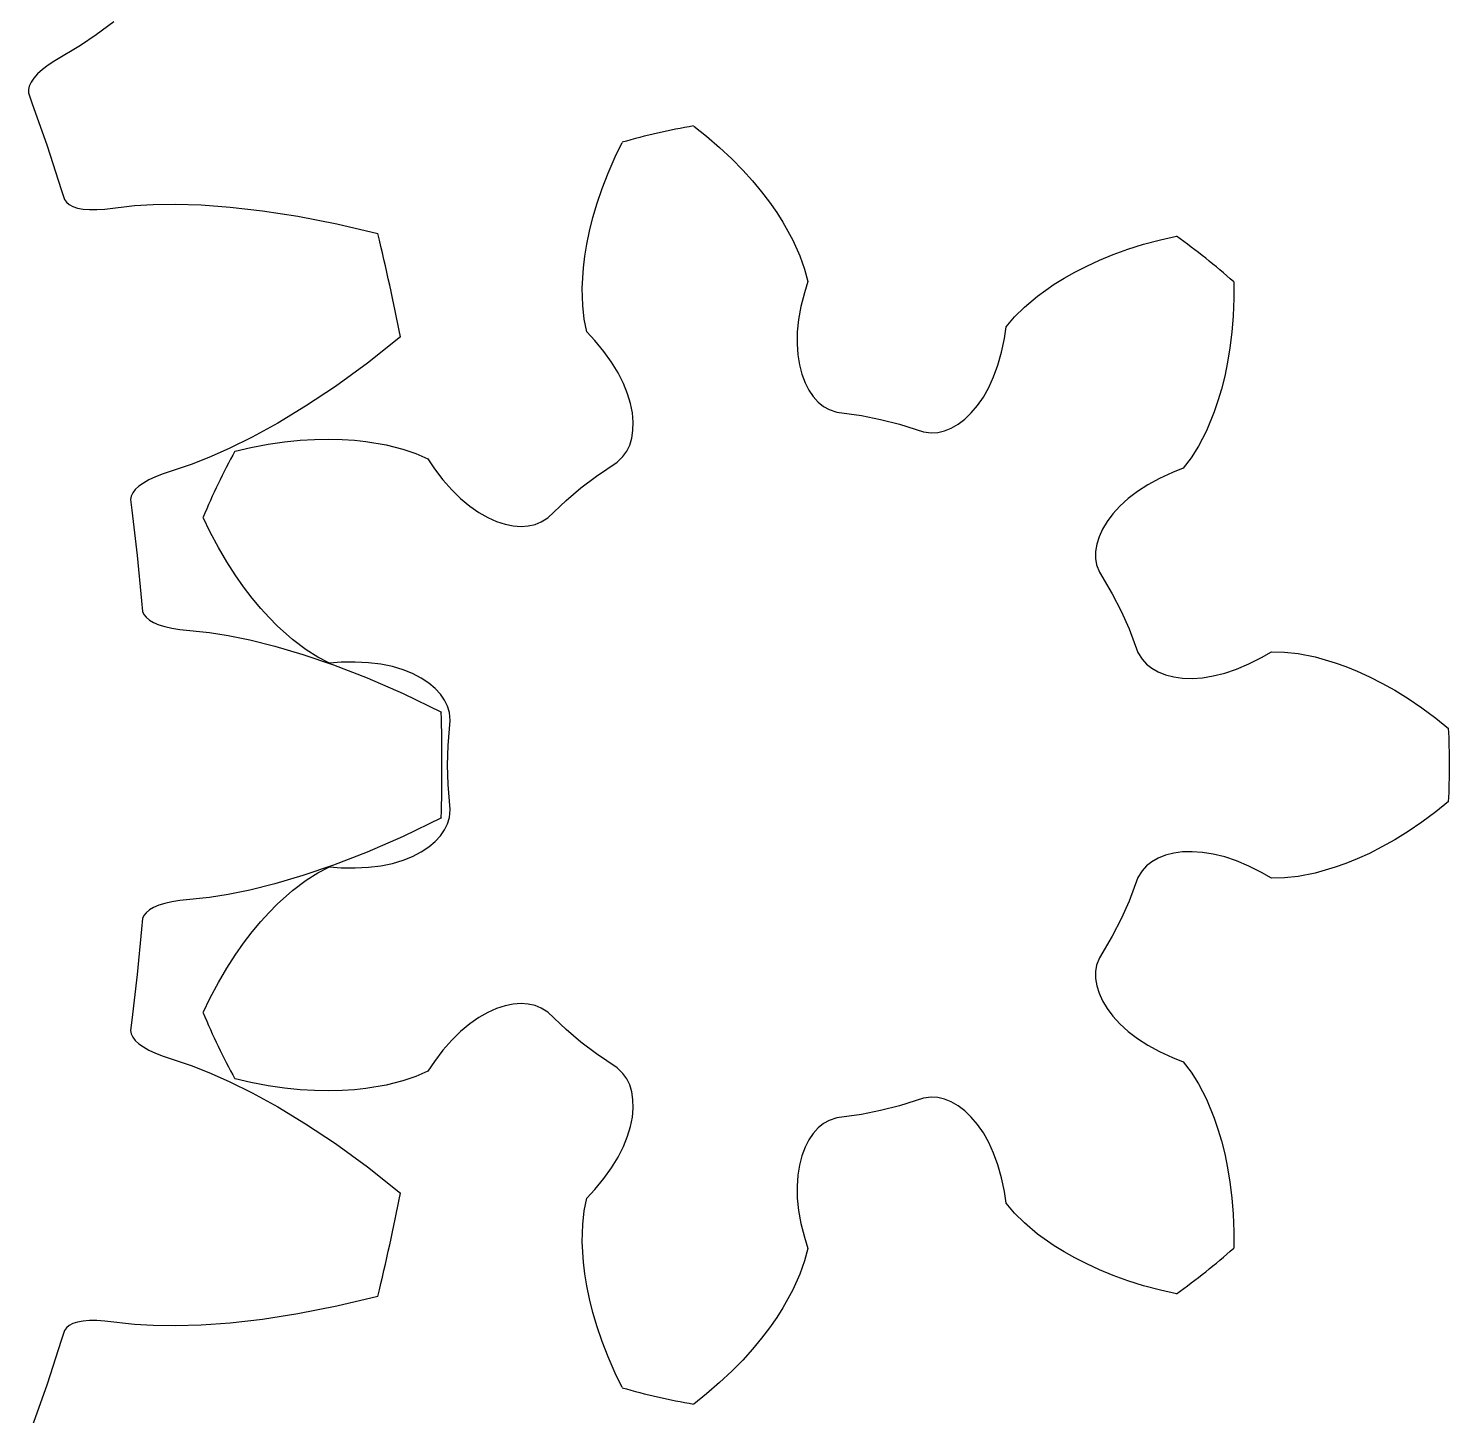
# Model space of a CAD drawing. Extents: x -20 to 29.1, y -20 to 20.
# Drawn here: x 16.32 to 29.09, y -5.84 to 6.61 of the extents above; entities that cross this region are included whole.
import ezdxf

# ---------------------------------------------------------------- set-up
doc = ezdxf.new("R2010")
doc.units = 0

msp = doc.modelspace()

# ---------------------------------------------------------------- linework, layer by layer
at = {"layer": 'layer0'}
for p, q in [((22.299, 5.736), (22.414, 5.645)), ((22.414, 5.645), (22.532, 5.543)), ((21.593, 5.458), (21.657, 5.589)), ((22.532, 5.543), (22.641, 5.441)), ((21.53, 5.314), (21.593, 5.458)), ((22.641, 5.441), (22.74, 5.341)), ((21.477, 5.176), (21.53, 5.314)), ((22.74, 5.341), (22.828, 5.243)), ((22.828, 5.243), (22.909, 5.146)), ((21.431, 5.042), (21.477, 5.176)), ((22.909, 5.146), (22.981, 5.051)), ((21.394, 4.916), (21.431, 5.042)), ((22.981, 5.051), (23.045, 4.96)), ((21.363, 4.793), (21.394, 4.916)), ((23.045, 4.96), (23.1, 4.873)), ((23.1, 4.873), (23.19, 4.711)), ((21.339, 4.676), (21.363, 4.793)), ((26.491, 4.714), (26.634, 4.746)), ((21.322, 4.567), (21.339, 4.676)), ((23.19, 4.711), (23.253, 4.57)), ((26.066, 4.582), (26.198, 4.629)), ((26.198, 4.629), (26.34, 4.674)), ((26.34, 4.674), (26.491, 4.714)), ((21.309, 4.464), (21.322, 4.567)), ((23.253, 4.57), (23.295, 4.452)), ((25.722, 4.425), (25.829, 4.479)), ((25.829, 4.479), (25.944, 4.532)), ((25.944, 4.532), (26.066, 4.582)), ((21.299, 4.28), (21.309, 4.464)), ((23.295, 4.452), (23.323, 4.339)), ((25.538, 4.316), (25.626, 4.371)), ((25.626, 4.371), (25.722, 4.425)), ((21.303, 4.125), (21.299, 4.28)), ((23.293, 4.239), (23.262, 4.116)), ((23.323, 4.339), (23.293, 4.239)), ((25.387, 4.21), (25.538, 4.316)), ((27.149, 4.336), (27.15, 4.189)), ((21.317, 4.001), (21.303, 4.125)), ((23.262, 4.116), (23.241, 3.999)), ((25.18, 4.022), (25.269, 4.11)), ((25.269, 4.11), (25.387, 4.21)), ((27.15, 4.189), (27.144, 4.033)), ((21.34, 3.887), (21.317, 4.001)), ((23.241, 3.999), (23.23, 3.887)), ((25.106, 3.932), (25.18, 4.022)), ((27.144, 4.033), (27.132, 3.885)), ((21.411, 3.81), (21.34, 3.887)), ((23.23, 3.887), (23.228, 3.781)), ((25.09, 3.829), (25.106, 3.932)), ((27.132, 3.885), (27.115, 3.745)), ((21.492, 3.712), (21.411, 3.81)), ((21.562, 3.615), (21.492, 3.712)), ((23.228, 3.781), (23.234, 3.682)), ((25.032, 3.59), (25.064, 3.705)), ((25.064, 3.705), (25.09, 3.829)), ((27.115, 3.745), (27.094, 3.615)), ((21.62, 3.519), (21.562, 3.615)), ((23.234, 3.682), (23.249, 3.591)), ((23.249, 3.591), (23.27, 3.507)), ((24.993, 3.484), (25.032, 3.59)), ((27.094, 3.615), (27.068, 3.491)), ((21.668, 3.425), (21.62, 3.519)), ((23.27, 3.507), (23.299, 3.431)), ((24.949, 3.388), (24.993, 3.484)), ((27.068, 3.491), (27.039, 3.375)), ((21.705, 3.333), (21.668, 3.425)), ((21.732, 3.245), (21.705, 3.333)), ((23.299, 3.431), (23.333, 3.365)), ((23.333, 3.365), (23.373, 3.307)), ((24.901, 3.302), (24.949, 3.388)), ((27.039, 3.375), (27.008, 3.269)), ((21.749, 3.16), (21.732, 3.245)), ((23.373, 3.307), (23.417, 3.258)), ((23.417, 3.258), (23.465, 3.219)), ((23.465, 3.219), (23.516, 3.19)), ((24.792, 3.16), (24.848, 3.226)), ((24.848, 3.226), (24.901, 3.302)), ((27.008, 3.269), (26.974, 3.171)), ((21.756, 3.079), (21.749, 3.16)), ((21.754, 3.004), (21.756, 3.079)), ((23.516, 3.19), (23.584, 3.168)), ((23.584, 3.168), (23.807, 3.136)), ((23.807, 3.136), (23.978, 3.102)), ((23.978, 3.102), (24.147, 3.059)), ((24.674, 3.059), (24.734, 3.104)), ((24.734, 3.104), (24.792, 3.16)), ((26.974, 3.171), (26.904, 3.001)), ((21.744, 2.935), (21.754, 3.004)), ((24.147, 3.059), (24.362, 2.99)), ((24.362, 2.99), (24.433, 2.981)), ((24.433, 2.981), (24.492, 2.985)), ((24.492, 2.985), (24.552, 2.999)), ((24.552, 2.999), (24.613, 3.024)), ((24.613, 3.024), (24.674, 3.059)), ((26.904, 3.001), (26.832, 2.863)), ((18.18, 2.817), (18.323, 2.85)), ((18.323, 2.85), (18.476, 2.879)), ((18.476, 2.879), (18.624, 2.901)), ((18.624, 2.901), (18.764, 2.915)), ((18.764, 2.915), (18.895, 2.923)), ((18.895, 2.923), (19.022, 2.926)), ((19.022, 2.926), (19.141, 2.923)), ((19.141, 2.923), (19.252, 2.916)), ((19.252, 2.916), (19.355, 2.905)), ((19.355, 2.905), (19.537, 2.874)), ((19.537, 2.874), (19.687, 2.836)), ((19.687, 2.836), (19.805, 2.795)), ((21.664, 2.768), (21.698, 2.816)), ((21.698, 2.816), (21.725, 2.872)), ((21.725, 2.872), (21.744, 2.935)), ((26.832, 2.863), (26.767, 2.757)), ((19.805, 2.795), (19.911, 2.747)), ((19.911, 2.747), (19.97, 2.66)), ((21.426, 2.593), (21.613, 2.718)), ((21.613, 2.718), (21.664, 2.768)), ((26.767, 2.757), (26.696, 2.664)), ((19.97, 2.66), (20.047, 2.56)), ((20.047, 2.56), (20.126, 2.47)), ((21.286, 2.488), (21.426, 2.593)), ((26.483, 2.573), (26.379, 2.516)), ((26.599, 2.626), (26.483, 2.573)), ((26.696, 2.664), (26.599, 2.626)), ((20.126, 2.47), (20.206, 2.392)), ((21.153, 2.375), (21.286, 2.488)), ((26.284, 2.455), (26.2, 2.391)), ((26.379, 2.516), (26.284, 2.455)), ((20.206, 2.392), (20.288, 2.324)), ((20.288, 2.324), (20.369, 2.268)), ((20.989, 2.22), (21.153, 2.375)), ((26.127, 2.324), (26.064, 2.256)), ((26.2, 2.391), (26.127, 2.324)), ((17.958, 2.091), (17.895, 2.223)), ((20.369, 2.268), (20.45, 2.222)), ((20.45, 2.222), (20.528, 2.186)), ((20.528, 2.186), (20.605, 2.162)), ((20.875, 2.159), (20.93, 2.182)), ((20.93, 2.182), (20.989, 2.22)), ((26.012, 2.187), (25.971, 2.117)), ((26.064, 2.256), (26.012, 2.187)), ((18.031, 1.953), (17.958, 2.091)), ((20.605, 2.162), (20.679, 2.147)), ((20.679, 2.147), (20.749, 2.142)), ((20.749, 2.142), (20.814, 2.146)), ((20.814, 2.146), (20.875, 2.159)), ((25.94, 2.049), (25.919, 1.982)), ((25.971, 2.117), (25.94, 2.049)), ((18.105, 1.824), (18.031, 1.953)), ((25.919, 1.982), (25.909, 1.917)), ((25.909, 1.917), (25.909, 1.855)), ((18.181, 1.706), (18.105, 1.824)), ((25.909, 1.855), (25.918, 1.797)), ((25.918, 1.797), (25.943, 1.73)), ((18.257, 1.598), (18.181, 1.706)), ((25.943, 1.73), (26.057, 1.536)), ((18.334, 1.498), (18.257, 1.598)), ((26.057, 1.536), (26.137, 1.381)), ((18.411, 1.406), (18.334, 1.498)), ((18.485, 1.324), (18.411, 1.406)), ((18.558, 1.25), (18.485, 1.324)), ((26.137, 1.381), (26.209, 1.221)), ((18.695, 1.127), (18.558, 1.25)), ((26.209, 1.221), (26.289, 1.011)), ((18.819, 1.034), (18.695, 1.127)), ((18.924, 0.967), (18.819, 1.034)), ((19.028, 0.914), (18.924, 0.967)), ((19.133, 0.922), (19.028, 0.914)), ((19.259, 0.924), (19.133, 0.922)), ((19.378, 0.918), (19.259, 0.924)), ((19.49, 0.904), (19.378, 0.918)), ((19.594, 0.883), (19.49, 0.904)), ((26.289, 1.011), (26.326, 0.95)), ((26.326, 0.95), (26.366, 0.906)), ((26.366, 0.906), (26.414, 0.868)), ((27.175, 0.861), (27.286, 0.908)), ((27.286, 0.908), (27.398, 0.965)), ((27.398, 0.965), (27.489, 1.017)), ((27.489, 1.017), (27.606, 1.014)), ((27.606, 1.014), (27.729, 1)), ((27.729, 1), (27.882, 0.97)), ((27.882, 0.97), (28.059, 0.918)), ((28.059, 0.918), (28.156, 0.884)), ((19.689, 0.855), (19.594, 0.883)), ((19.775, 0.82), (19.689, 0.855)), ((19.851, 0.78), (19.775, 0.82)), ((19.919, 0.736), (19.851, 0.78)), ((26.414, 0.868), (26.472, 0.835)), ((26.472, 0.835), (26.537, 0.81)), ((26.537, 0.81), (26.61, 0.791)), ((26.61, 0.791), (26.689, 0.78)), ((26.689, 0.78), (26.776, 0.778)), ((26.776, 0.778), (26.868, 0.784)), ((26.868, 0.784), (26.966, 0.8)), ((26.966, 0.8), (27.069, 0.825)), ((27.069, 0.825), (27.175, 0.861)), ((28.156, 0.884), (28.259, 0.842)), ((28.259, 0.842), (28.368, 0.793)), ((28.368, 0.793), (28.481, 0.735)), ((19.976, 0.688), (19.919, 0.736)), ((20.024, 0.636), (19.976, 0.688)), ((28.481, 0.735), (28.596, 0.671)), ((28.596, 0.671), (28.715, 0.597)), ((20.061, 0.582), (20.024, 0.636)), ((20.088, 0.527), (20.061, 0.582)), ((20.105, 0.47), (20.088, 0.527)), ((28.715, 0.597), (28.839, 0.514)), ((28.839, 0.514), (28.964, 0.421)), ((20.093, 0.174), (20.112, 0.399)), ((20.112, 0.399), (20.105, 0.47)), ((28.964, 0.421), (29.079, 0.329)), ((20.088, 0), (20.093, 0.174)), ((20.093, -0.174), (20.088, 0)), ((20.112, -0.399), (20.093, -0.174)), ((29.079, -0.329), (28.964, -0.421)), ((20.088, -0.527), (20.105, -0.47)), ((20.105, -0.47), (20.112, -0.399)), ((28.964, -0.421), (28.839, -0.514)), ((19.976, -0.688), (20.024, -0.636)), ((20.024, -0.636), (20.061, -0.582)), ((20.061, -0.582), (20.088, -0.527)), ((28.715, -0.597), (28.596, -0.671)), ((28.839, -0.514), (28.715, -0.597)), ((19.851, -0.78), (19.919, -0.736)), ((19.919, -0.736), (19.976, -0.688)), ((28.481, -0.735), (28.368, -0.793)), ((28.596, -0.671), (28.481, -0.735)), ((19.49, -0.904), (19.594, -0.883)), ((19.594, -0.883), (19.689, -0.855)), ((19.689, -0.855), (19.775, -0.82)), ((19.775, -0.82), (19.851, -0.78)), ((26.414, -0.868), (26.366, -0.906)), ((26.472, -0.835), (26.414, -0.868)), ((26.537, -0.81), (26.472, -0.835)), ((26.61, -0.791), (26.537, -0.81)), ((26.689, -0.78), (26.61, -0.791)), ((26.776, -0.778), (26.689, -0.78)), ((26.868, -0.784), (26.776, -0.778)), ((26.966, -0.8), (26.868, -0.784)), ((27.069, -0.825), (26.966, -0.8)), ((27.175, -0.861), (27.069, -0.825)), ((27.286, -0.908), (27.175, -0.861)), ((28.156, -0.884), (28.059, -0.918)), ((28.259, -0.842), (28.156, -0.884)), ((28.368, -0.793), (28.259, -0.842)), ((18.819, -1.034), (18.924, -0.967)), ((18.924, -0.967), (19.028, -0.914)), ((19.028, -0.914), (19.133, -0.922)), ((19.133, -0.922), (19.259, -0.924)), ((19.259, -0.924), (19.378, -0.918)), ((19.378, -0.918), (19.49, -0.904)), ((26.289, -1.011), (26.209, -1.221)), ((26.326, -0.95), (26.289, -1.011)), ((26.366, -0.906), (26.326, -0.95)), ((27.398, -0.965), (27.286, -0.908)), ((27.489, -1.017), (27.398, -0.965)), ((27.606, -1.014), (27.489, -1.017)), ((27.729, -1), (27.606, -1.014)), ((27.882, -0.97), (27.729, -1)), ((28.059, -0.918), (27.882, -0.97)), ((18.558, -1.25), (18.695, -1.127)), ((18.695, -1.127), (18.819, -1.034)), ((18.485, -1.324), (18.558, -1.25)), ((26.209, -1.221), (26.137, -1.381)), ((18.411, -1.406), (18.485, -1.324)), ((26.137, -1.381), (26.057, -1.536)), ((18.257, -1.598), (18.334, -1.498)), ((18.334, -1.498), (18.411, -1.406)), ((18.181, -1.706), (18.257, -1.598)), ((26.057, -1.536), (25.943, -1.73)), ((18.105, -1.824), (18.181, -1.706)), ((25.943, -1.73), (25.918, -1.797)), ((18.031, -1.953), (18.105, -1.824)), ((25.918, -1.797), (25.909, -1.855)), ((25.909, -1.855), (25.909, -1.917)), ((17.958, -2.091), (18.031, -1.953)), ((25.909, -1.917), (25.919, -1.982)), ((25.919, -1.982), (25.94, -2.049)), ((17.895, -2.223), (17.958, -2.091)), ((20.605, -2.162), (20.528, -2.186)), ((20.679, -2.147), (20.605, -2.162)), ((20.749, -2.142), (20.679, -2.147)), ((20.814, -2.146), (20.749, -2.142)), ((20.875, -2.159), (20.814, -2.146)), ((20.93, -2.182), (20.875, -2.159)), ((25.94, -2.049), (25.971, -2.117)), ((25.971, -2.117), (26.012, -2.187)), ((20.369, -2.268), (20.288, -2.324)), ((20.45, -2.222), (20.369, -2.268)), ((20.528, -2.186), (20.45, -2.222)), ((20.989, -2.22), (20.93, -2.182)), ((21.153, -2.375), (20.989, -2.22)), ((26.012, -2.187), (26.064, -2.256)), ((26.064, -2.256), (26.127, -2.324)), ((20.206, -2.392), (20.126, -2.47)), ((20.288, -2.324), (20.206, -2.392)), ((21.286, -2.488), (21.153, -2.375)), ((26.127, -2.324), (26.2, -2.391)), ((26.2, -2.391), (26.284, -2.455)), ((20.126, -2.47), (20.047, -2.56)), ((21.426, -2.593), (21.286, -2.488)), ((26.284, -2.455), (26.379, -2.516)), ((26.379, -2.516), (26.483, -2.573)), ((19.97, -2.66), (19.911, -2.747)), ((20.047, -2.56), (19.97, -2.66)), ((21.613, -2.718), (21.426, -2.593)), ((26.483, -2.573), (26.599, -2.626)), ((26.599, -2.626), (26.696, -2.664)), ((26.696, -2.664), (26.767, -2.757)), ((19.805, -2.795), (19.687, -2.836)), ((19.911, -2.747), (19.805, -2.795)), ((21.664, -2.768), (21.613, -2.718)), ((21.698, -2.816), (21.664, -2.768)), ((26.767, -2.757), (26.832, -2.863)), ((18.323, -2.85), (18.18, -2.817)), ((18.476, -2.879), (18.323, -2.85)), ((18.624, -2.901), (18.476, -2.879)), ((18.764, -2.915), (18.624, -2.901)), ((18.895, -2.923), (18.764, -2.915)), ((19.022, -2.926), (18.895, -2.923)), ((19.141, -2.923), (19.022, -2.926)), ((19.252, -2.916), (19.141, -2.923)), ((19.355, -2.905), (19.252, -2.916)), ((19.537, -2.874), (19.355, -2.905)), ((19.687, -2.836), (19.537, -2.874)), ((21.725, -2.872), (21.698, -2.816)), ((21.744, -2.935), (21.725, -2.872)), ((21.754, -3.004), (21.744, -2.935)), ((26.832, -2.863), (26.904, -3.001)), ((21.756, -3.079), (21.754, -3.004)), ((24.147, -3.059), (23.978, -3.102)), ((24.362, -2.99), (24.147, -3.059)), ((24.433, -2.981), (24.362, -2.99)), ((24.492, -2.985), (24.433, -2.981)), ((24.552, -2.999), (24.492, -2.985)), ((24.613, -3.024), (24.552, -2.999)), ((24.674, -3.059), (24.613, -3.024)), ((24.734, -3.104), (24.674, -3.059)), ((26.904, -3.001), (26.974, -3.171)), ((21.732, -3.245), (21.749, -3.16)), ((21.749, -3.16), (21.756, -3.079)), ((23.516, -3.19), (23.465, -3.219)), ((23.584, -3.168), (23.516, -3.19)), ((23.807, -3.136), (23.584, -3.168)), ((23.978, -3.102), (23.807, -3.136)), ((24.792, -3.16), (24.734, -3.104)), ((24.848, -3.226), (24.792, -3.16)), ((26.974, -3.171), (27.008, -3.269)), ((21.705, -3.333), (21.732, -3.245)), ((23.373, -3.307), (23.333, -3.365)), ((23.417, -3.258), (23.373, -3.307)), ((23.465, -3.219), (23.417, -3.258)), ((24.901, -3.302), (24.848, -3.226)), ((24.949, -3.388), (24.901, -3.302)), ((27.008, -3.269), (27.039, -3.375)), ((21.62, -3.519), (21.668, -3.425)), ((21.668, -3.425), (21.705, -3.333)), ((23.299, -3.431), (23.27, -3.507)), ((23.333, -3.365), (23.299, -3.431)), ((24.993, -3.484), (24.949, -3.388)), ((27.039, -3.375), (27.068, -3.491)), ((21.562, -3.615), (21.62, -3.519)), ((23.27, -3.507), (23.249, -3.591)), ((25.032, -3.59), (24.993, -3.484)), ((27.068, -3.491), (27.094, -3.615)), ((21.492, -3.712), (21.562, -3.615)), ((23.234, -3.682), (23.228, -3.781)), ((23.249, -3.591), (23.234, -3.682)), ((25.064, -3.705), (25.032, -3.59)), ((27.094, -3.615), (27.115, -3.745)), ((21.34, -3.887), (21.411, -3.81)), ((21.411, -3.81), (21.492, -3.712)), ((23.228, -3.781), (23.23, -3.887)), ((25.09, -3.829), (25.064, -3.705)), ((25.106, -3.932), (25.09, -3.829)), ((27.115, -3.745), (27.132, -3.885)), ((21.317, -4.001), (21.34, -3.887)), ((23.23, -3.887), (23.241, -3.999)), ((25.18, -4.022), (25.106, -3.932)), ((27.132, -3.885), (27.144, -4.033)), ((21.303, -4.125), (21.317, -4.001)), ((23.241, -3.999), (23.262, -4.116)), ((25.269, -4.11), (25.18, -4.022)), ((27.144, -4.033), (27.15, -4.189)), ((21.299, -4.28), (21.303, -4.125)), ((23.262, -4.116), (23.293, -4.239)), ((25.387, -4.21), (25.269, -4.11)), ((25.538, -4.316), (25.387, -4.21)), ((27.15, -4.189), (27.149, -4.336)), ((21.309, -4.464), (21.299, -4.28)), ((23.293, -4.239), (23.323, -4.339)), ((23.323, -4.339), (23.295, -4.452)), ((25.626, -4.371), (25.538, -4.316)), ((21.322, -4.567), (21.309, -4.464)), ((23.295, -4.452), (23.253, -4.57)), ((25.722, -4.425), (25.626, -4.371)), ((25.829, -4.479), (25.722, -4.425)), ((21.339, -4.676), (21.322, -4.567)), ((23.253, -4.57), (23.19, -4.711)), ((25.944, -4.532), (25.829, -4.479)), ((26.066, -4.582), (25.944, -4.532)), ((26.198, -4.629), (26.066, -4.582)), ((21.363, -4.793), (21.339, -4.676)), ((23.19, -4.711), (23.1, -4.873)), ((26.34, -4.674), (26.198, -4.629)), ((26.491, -4.714), (26.34, -4.674)), ((26.634, -4.746), (26.491, -4.714)), ((21.394, -4.916), (21.363, -4.793)), ((21.431, -5.042), (21.394, -4.916)), ((23.045, -4.96), (22.981, -5.051)), ((23.1, -4.873), (23.045, -4.96)), ((21.477, -5.176), (21.431, -5.042)), ((22.981, -5.051), (22.909, -5.146)), ((21.53, -5.314), (21.477, -5.176)), ((22.909, -5.146), (22.828, -5.243)), ((21.593, -5.458), (21.53, -5.314)), ((22.74, -5.341), (22.641, -5.441)), ((22.828, -5.243), (22.74, -5.341)), ((21.657, -5.589), (21.593, -5.458)), ((22.641, -5.441), (22.532, -5.543)), ((22.532, -5.543), (22.414, -5.645)), ((22.414, -5.645), (22.299, -5.736))]:
    msp.add_line(p, q, dxfattribs=at)
for start, end in [(99.6128, 106.1014), (48.1843, 54.6729), (151.0414, 157.53), (356.7557, 363.2443), (202.47, 208.9586), (305.3271, 311.8157), (253.8986, 260.3872)]:
    msp.add_arc((23.27, 0), 5.818, start, end, dxfattribs=at)
at = {"layer": 'layer1'}
for p, q in [((17.092, 6.671), (16.932, 6.553)), ((16.932, 6.553), (16.792, 6.458)), ((16.792, 6.458), (16.561, 6.321)), ((16.501, 6.281), (16.45, 6.242)), ((16.561, 6.321), (16.501, 6.281)), ((16.348, 6.13), (16.332, 6.095)), ((16.374, 6.166), (16.348, 6.13)), ((16.407, 6.203), (16.374, 6.166)), ((16.45, 6.242), (16.407, 6.203)), ((16.332, 6.095), (16.324, 6.063)), ((16.324, 6.063), (16.325, 6.034)), ((16.325, 6.034), (16.356, 5.944)), ((16.356, 5.944), (16.492, 5.557)), ((16.492, 5.557), (16.618, 5.167)), ((16.618, 5.167), (16.648, 5.076)), ((16.648, 5.076), (16.665, 5.052)), ((16.665, 5.052), (16.691, 5.031)), ((16.691, 5.031), (16.724, 5.014)), ((16.724, 5.014), (16.766, 5)), ((16.766, 5), (16.816, 4.991)), ((16.816, 4.991), (16.873, 4.986)), ((16.873, 4.986), (16.938, 4.986)), ((16.938, 4.986), (17.01, 4.991)), ((17.01, 4.991), (17.276, 5.021)), ((17.276, 5.021), (17.446, 5.03)), ((17.446, 5.03), (17.644, 5.033)), ((17.644, 5.033), (17.875, 5.027)), ((17.875, 5.027), (18.136, 5.009)), ((18.136, 5.009), (18.426, 4.976)), ((18.426, 4.976), (18.745, 4.927)), ((18.745, 4.927), (19.093, 4.859)), ((19.093, 4.859), (19.462, 4.77)), ((19.666, 3.843), (19.369, 3.607)), ((19.369, 3.607), (19.081, 3.399)), ((19.081, 3.399), (18.813, 3.221)), ((18.813, 3.221), (18.563, 3.069)), ((18.563, 3.069), (18.333, 2.943)), ((18.333, 2.943), (18.126, 2.84)), ((18.126, 2.84), (17.945, 2.76)), ((17.787, 2.697), (17.533, 2.613)), ((17.945, 2.76), (17.787, 2.697)), ((17.407, 2.56), (17.357, 2.531)), ((17.466, 2.587), (17.407, 2.56)), ((17.533, 2.613), (17.466, 2.587)), ((17.261, 2.442), (17.246, 2.412)), ((17.284, 2.472), (17.261, 2.442)), ((17.316, 2.502), (17.284, 2.472)), ((17.357, 2.531), (17.316, 2.502)), ((17.246, 2.412), (17.24, 2.383)), ((17.24, 2.383), (17.252, 2.289)), ((17.252, 2.289), (17.301, 1.882)), ((17.301, 1.882), (17.34, 1.474)), ((17.34, 1.474), (17.35, 1.378)), ((17.35, 1.378), (17.361, 1.351)), ((17.361, 1.351), (17.382, 1.326)), ((17.382, 1.326), (17.411, 1.301)), ((17.411, 1.301), (17.449, 1.279)), ((17.449, 1.279), (17.495, 1.259)), ((17.495, 1.259), (17.55, 1.242)), ((17.55, 1.242), (17.613, 1.228)), ((17.613, 1.228), (17.685, 1.217)), ((17.685, 1.217), (17.951, 1.189)), ((17.951, 1.189), (18.119, 1.162)), ((18.119, 1.162), (18.313, 1.123)), ((18.313, 1.123), (18.537, 1.067)), ((18.537, 1.067), (18.789, 0.993)), ((18.789, 0.993), (19.065, 0.899)), ((19.065, 0.899), (19.366, 0.783)), ((19.366, 0.783), (19.691, 0.641)), ((19.691, 0.641), (20.033, 0.475)), ((20.033, -0.475), (19.691, -0.641)), ((19.691, -0.641), (19.366, -0.783)), ((19.366, -0.783), (19.065, -0.899)), ((18.789, -0.993), (18.537, -1.067)), ((19.065, -0.899), (18.789, -0.993)), ((18.313, -1.123), (18.119, -1.162)), ((18.537, -1.067), (18.313, -1.123)), ((17.495, -1.259), (17.449, -1.279)), ((17.55, -1.242), (17.495, -1.259)), ((17.613, -1.228), (17.55, -1.242)), ((17.685, -1.217), (17.613, -1.228)), ((17.951, -1.189), (17.685, -1.217)), ((18.119, -1.162), (17.951, -1.189)), ((17.35, -1.378), (17.34, -1.474)), ((17.361, -1.351), (17.35, -1.378)), ((17.382, -1.326), (17.361, -1.351)), ((17.411, -1.301), (17.382, -1.326)), ((17.449, -1.279), (17.411, -1.301)), ((17.34, -1.474), (17.301, -1.882)), ((17.301, -1.882), (17.252, -2.289)), ((17.252, -2.289), (17.24, -2.383)), ((17.24, -2.383), (17.246, -2.412)), ((17.246, -2.412), (17.261, -2.442)), ((17.261, -2.442), (17.284, -2.472)), ((17.284, -2.472), (17.316, -2.502)), ((17.316, -2.502), (17.357, -2.531)), ((17.357, -2.531), (17.407, -2.56)), ((17.407, -2.56), (17.466, -2.587)), ((17.466, -2.587), (17.533, -2.613)), ((17.533, -2.613), (17.787, -2.697)), ((17.787, -2.697), (17.945, -2.76)), ((17.945, -2.76), (18.126, -2.84)), ((18.126, -2.84), (18.333, -2.943)), ((18.333, -2.943), (18.563, -3.069)), ((18.563, -3.069), (18.813, -3.221)), ((18.813, -3.221), (19.081, -3.399)), ((19.081, -3.399), (19.369, -3.607)), ((19.369, -3.607), (19.666, -3.843)), ((19.462, -4.77), (19.093, -4.859)), ((18.426, -4.976), (18.136, -5.009)), ((18.745, -4.927), (18.426, -4.976)), ((19.093, -4.859), (18.745, -4.927)), ((16.648, -5.076), (16.618, -5.167)), ((16.665, -5.052), (16.648, -5.076)), ((16.691, -5.031), (16.665, -5.052)), ((16.724, -5.014), (16.691, -5.031)), ((16.766, -5), (16.724, -5.014)), ((16.816, -4.991), (16.766, -5)), ((16.873, -4.986), (16.816, -4.991)), ((16.938, -4.986), (16.873, -4.986)), ((17.01, -4.991), (16.938, -4.986)), ((17.276, -5.021), (17.01, -4.991)), ((17.446, -5.03), (17.276, -5.021)), ((17.644, -5.033), (17.446, -5.03)), ((17.875, -5.027), (17.644, -5.033)), ((18.136, -5.009), (17.875, -5.027)), ((16.618, -5.167), (16.492, -5.557)), ((16.492, -5.557), (16.356, -5.944))]:
    msp.add_line(p, q, dxfattribs=at)
for start, end in [(11.0568, 13.7708), (358.643, 361.357), (346.2292, 348.9432)]:
    msp.add_arc((0, 0), 20.038, start, end, dxfattribs=at)
at = {"layer": 'layer2'}
for p, q in [((22.299, 5.736), (22.414, 5.645)), ((22.414, 5.645), (22.532, 5.543)), ((21.593, 5.458), (21.657, 5.589)), ((22.532, 5.543), (22.641, 5.441)), ((21.53, 5.314), (21.593, 5.458)), ((22.641, 5.441), (22.74, 5.341)), ((21.477, 5.176), (21.53, 5.314)), ((22.74, 5.341), (22.828, 5.243)), ((22.828, 5.243), (22.909, 5.146)), ((21.431, 5.042), (21.477, 5.176)), ((22.909, 5.146), (22.981, 5.051)), ((21.394, 4.916), (21.431, 5.042)), ((22.981, 5.051), (23.045, 4.96)), ((21.363, 4.793), (21.394, 4.916)), ((23.045, 4.96), (23.1, 4.873)), ((23.1, 4.873), (23.19, 4.711)), ((21.339, 4.676), (21.363, 4.793)), ((26.491, 4.714), (26.634, 4.746)), ((21.322, 4.567), (21.339, 4.676)), ((23.19, 4.711), (23.253, 4.57)), ((26.066, 4.582), (26.198, 4.629)), ((26.198, 4.629), (26.34, 4.674)), ((26.34, 4.674), (26.491, 4.714)), ((21.309, 4.464), (21.322, 4.567)), ((23.253, 4.57), (23.295, 4.452)), ((25.722, 4.425), (25.829, 4.479)), ((25.829, 4.479), (25.944, 4.532)), ((25.944, 4.532), (26.066, 4.582)), ((21.299, 4.28), (21.309, 4.464)), ((23.295, 4.452), (23.323, 4.339)), ((25.538, 4.316), (25.626, 4.371)), ((25.626, 4.371), (25.722, 4.425)), ((21.303, 4.125), (21.299, 4.28)), ((23.293, 4.239), (23.262, 4.116)), ((23.323, 4.339), (23.293, 4.239)), ((25.387, 4.21), (25.538, 4.316)), ((27.149, 4.336), (27.15, 4.189)), ((21.317, 4.001), (21.303, 4.125)), ((23.262, 4.116), (23.241, 3.999)), ((25.18, 4.022), (25.269, 4.11)), ((25.269, 4.11), (25.387, 4.21)), ((27.15, 4.189), (27.144, 4.033)), ((21.34, 3.887), (21.317, 4.001)), ((23.241, 3.999), (23.23, 3.887)), ((25.106, 3.932), (25.18, 4.022)), ((27.144, 4.033), (27.132, 3.885)), ((21.411, 3.81), (21.34, 3.887)), ((23.23, 3.887), (23.228, 3.781)), ((25.09, 3.829), (25.106, 3.932)), ((27.132, 3.885), (27.115, 3.745)), ((21.492, 3.712), (21.411, 3.81)), ((21.562, 3.615), (21.492, 3.712)), ((23.228, 3.781), (23.234, 3.682)), ((25.032, 3.59), (25.064, 3.705)), ((25.064, 3.705), (25.09, 3.829)), ((27.115, 3.745), (27.094, 3.615)), ((21.62, 3.519), (21.562, 3.615)), ((23.234, 3.682), (23.249, 3.591)), ((23.249, 3.591), (23.27, 3.507)), ((24.993, 3.484), (25.032, 3.59)), ((27.094, 3.615), (27.068, 3.491)), ((21.668, 3.425), (21.62, 3.519)), ((23.27, 3.507), (23.299, 3.431)), ((24.949, 3.388), (24.993, 3.484)), ((27.068, 3.491), (27.039, 3.375)), ((21.705, 3.333), (21.668, 3.425)), ((21.732, 3.245), (21.705, 3.333)), ((23.299, 3.431), (23.333, 3.365)), ((23.333, 3.365), (23.373, 3.307)), ((24.901, 3.302), (24.949, 3.388)), ((27.039, 3.375), (27.008, 3.269)), ((21.749, 3.16), (21.732, 3.245)), ((23.373, 3.307), (23.417, 3.258)), ((23.417, 3.258), (23.465, 3.219)), ((23.465, 3.219), (23.516, 3.19)), ((24.792, 3.16), (24.848, 3.226)), ((24.848, 3.226), (24.901, 3.302)), ((27.008, 3.269), (26.974, 3.171)), ((21.756, 3.079), (21.749, 3.16)), ((21.754, 3.004), (21.756, 3.079)), ((23.516, 3.19), (23.584, 3.168)), ((23.584, 3.168), (23.807, 3.136)), ((23.807, 3.136), (23.978, 3.102)), ((23.978, 3.102), (24.147, 3.059)), ((24.674, 3.059), (24.734, 3.104)), ((24.734, 3.104), (24.792, 3.16)), ((26.974, 3.171), (26.904, 3.001)), ((21.744, 2.935), (21.754, 3.004)), ((24.147, 3.059), (24.362, 2.99)), ((24.362, 2.99), (24.433, 2.981)), ((24.433, 2.981), (24.492, 2.985)), ((24.492, 2.985), (24.552, 2.999)), ((24.552, 2.999), (24.613, 3.024)), ((24.613, 3.024), (24.674, 3.059)), ((26.904, 3.001), (26.832, 2.863)), ((18.18, 2.817), (18.323, 2.85)), ((18.323, 2.85), (18.476, 2.879)), ((18.476, 2.879), (18.624, 2.901)), ((18.624, 2.901), (18.764, 2.915)), ((18.764, 2.915), (18.895, 2.923)), ((18.895, 2.923), (19.022, 2.926)), ((19.022, 2.926), (19.141, 2.923)), ((19.141, 2.923), (19.252, 2.916)), ((19.252, 2.916), (19.355, 2.905)), ((19.355, 2.905), (19.537, 2.874)), ((19.537, 2.874), (19.687, 2.836)), ((19.687, 2.836), (19.805, 2.795)), ((21.664, 2.768), (21.698, 2.816)), ((21.698, 2.816), (21.725, 2.872)), ((21.725, 2.872), (21.744, 2.935)), ((26.832, 2.863), (26.767, 2.757)), ((19.805, 2.795), (19.911, 2.747)), ((19.911, 2.747), (19.97, 2.66)), ((21.426, 2.593), (21.613, 2.718)), ((21.613, 2.718), (21.664, 2.768)), ((26.767, 2.757), (26.696, 2.664)), ((19.97, 2.66), (20.047, 2.56)), ((20.047, 2.56), (20.126, 2.47)), ((21.286, 2.488), (21.426, 2.593)), ((26.483, 2.573), (26.379, 2.516)), ((26.599, 2.626), (26.483, 2.573)), ((26.696, 2.664), (26.599, 2.626)), ((20.126, 2.47), (20.206, 2.392)), ((21.153, 2.375), (21.286, 2.488)), ((26.284, 2.455), (26.2, 2.391)), ((26.379, 2.516), (26.284, 2.455)), ((20.206, 2.392), (20.288, 2.324)), ((20.288, 2.324), (20.369, 2.268)), ((20.989, 2.22), (21.153, 2.375)), ((26.127, 2.324), (26.064, 2.256)), ((26.2, 2.391), (26.127, 2.324)), ((17.958, 2.091), (17.895, 2.223)), ((20.369, 2.268), (20.45, 2.222)), ((20.45, 2.222), (20.528, 2.186)), ((20.528, 2.186), (20.605, 2.162)), ((20.875, 2.159), (20.93, 2.182)), ((20.93, 2.182), (20.989, 2.22)), ((26.012, 2.187), (25.971, 2.117)), ((26.064, 2.256), (26.012, 2.187)), ((18.031, 1.953), (17.958, 2.091)), ((20.605, 2.162), (20.679, 2.147)), ((20.679, 2.147), (20.749, 2.142)), ((20.749, 2.142), (20.814, 2.146)), ((20.814, 2.146), (20.875, 2.159)), ((25.94, 2.049), (25.919, 1.982)), ((25.971, 2.117), (25.94, 2.049)), ((18.105, 1.824), (18.031, 1.953)), ((25.919, 1.982), (25.909, 1.917)), ((25.909, 1.917), (25.909, 1.855)), ((18.181, 1.706), (18.105, 1.824)), ((25.909, 1.855), (25.918, 1.797)), ((25.918, 1.797), (25.943, 1.73)), ((18.257, 1.598), (18.181, 1.706)), ((25.943, 1.73), (26.057, 1.536)), ((18.334, 1.498), (18.257, 1.598)), ((26.057, 1.536), (26.137, 1.381)), ((18.411, 1.406), (18.334, 1.498)), ((18.485, 1.324), (18.411, 1.406)), ((18.558, 1.25), (18.485, 1.324)), ((26.137, 1.381), (26.209, 1.221)), ((18.695, 1.127), (18.558, 1.25)), ((26.209, 1.221), (26.289, 1.011)), ((18.819, 1.034), (18.695, 1.127)), ((18.924, 0.967), (18.819, 1.034)), ((19.028, 0.914), (18.924, 0.967)), ((19.133, 0.922), (19.028, 0.914)), ((19.259, 0.924), (19.133, 0.922)), ((19.378, 0.918), (19.259, 0.924)), ((19.49, 0.904), (19.378, 0.918)), ((19.594, 0.883), (19.49, 0.904)), ((26.289, 1.011), (26.326, 0.95)), ((26.326, 0.95), (26.366, 0.906)), ((26.366, 0.906), (26.414, 0.868)), ((27.175, 0.861), (27.286, 0.908)), ((27.286, 0.908), (27.398, 0.965)), ((27.398, 0.965), (27.489, 1.017)), ((27.489, 1.017), (27.606, 1.014)), ((27.606, 1.014), (27.729, 1)), ((27.729, 1), (27.882, 0.97)), ((27.882, 0.97), (28.059, 0.918)), ((28.059, 0.918), (28.156, 0.884)), ((19.689, 0.855), (19.594, 0.883)), ((19.775, 0.82), (19.689, 0.855)), ((19.851, 0.78), (19.775, 0.82)), ((19.919, 0.736), (19.851, 0.78)), ((26.414, 0.868), (26.472, 0.835)), ((26.472, 0.835), (26.537, 0.81)), ((26.537, 0.81), (26.61, 0.791)), ((26.61, 0.791), (26.689, 0.78)), ((26.689, 0.78), (26.776, 0.778)), ((26.776, 0.778), (26.868, 0.784)), ((26.868, 0.784), (26.966, 0.8)), ((26.966, 0.8), (27.069, 0.825)), ((27.069, 0.825), (27.175, 0.861)), ((28.156, 0.884), (28.259, 0.842)), ((28.259, 0.842), (28.368, 0.793)), ((28.368, 0.793), (28.481, 0.735)), ((19.976, 0.688), (19.919, 0.736)), ((20.024, 0.636), (19.976, 0.688)), ((28.481, 0.735), (28.596, 0.671)), ((28.596, 0.671), (28.715, 0.597)), ((20.061, 0.582), (20.024, 0.636)), ((20.088, 0.527), (20.061, 0.582)), ((20.105, 0.47), (20.088, 0.527)), ((28.715, 0.597), (28.839, 0.514)), ((28.839, 0.514), (28.964, 0.421)), ((20.093, 0.174), (20.112, 0.399)), ((20.112, 0.399), (20.105, 0.47)), ((28.964, 0.421), (29.079, 0.329)), ((20.088, 0), (20.093, 0.174)), ((20.093, -0.174), (20.088, 0)), ((20.112, -0.399), (20.093, -0.174)), ((29.079, -0.329), (28.964, -0.421)), ((20.088, -0.527), (20.105, -0.47)), ((20.105, -0.47), (20.112, -0.399)), ((28.964, -0.421), (28.839, -0.514)), ((19.976, -0.688), (20.024, -0.636)), ((20.024, -0.636), (20.061, -0.582)), ((20.061, -0.582), (20.088, -0.527)), ((28.715, -0.597), (28.596, -0.671)), ((28.839, -0.514), (28.715, -0.597)), ((19.851, -0.78), (19.919, -0.736)), ((19.919, -0.736), (19.976, -0.688)), ((28.481, -0.735), (28.368, -0.793)), ((28.596, -0.671), (28.481, -0.735)), ((19.49, -0.904), (19.594, -0.883)), ((19.594, -0.883), (19.689, -0.855)), ((19.689, -0.855), (19.775, -0.82)), ((19.775, -0.82), (19.851, -0.78)), ((26.414, -0.868), (26.366, -0.906)), ((26.472, -0.835), (26.414, -0.868)), ((26.537, -0.81), (26.472, -0.835)), ((26.61, -0.791), (26.537, -0.81)), ((26.689, -0.78), (26.61, -0.791)), ((26.776, -0.778), (26.689, -0.78)), ((26.868, -0.784), (26.776, -0.778)), ((26.966, -0.8), (26.868, -0.784)), ((27.069, -0.825), (26.966, -0.8)), ((27.175, -0.861), (27.069, -0.825)), ((27.286, -0.908), (27.175, -0.861)), ((28.156, -0.884), (28.059, -0.918)), ((28.259, -0.842), (28.156, -0.884)), ((28.368, -0.793), (28.259, -0.842)), ((18.819, -1.034), (18.924, -0.967)), ((18.924, -0.967), (19.028, -0.914)), ((19.028, -0.914), (19.133, -0.922)), ((19.133, -0.922), (19.259, -0.924)), ((19.259, -0.924), (19.378, -0.918)), ((19.378, -0.918), (19.49, -0.904)), ((26.289, -1.011), (26.209, -1.221)), ((26.326, -0.95), (26.289, -1.011)), ((26.366, -0.906), (26.326, -0.95)), ((27.398, -0.965), (27.286, -0.908)), ((27.489, -1.017), (27.398, -0.965)), ((27.606, -1.014), (27.489, -1.017)), ((27.729, -1), (27.606, -1.014)), ((27.882, -0.97), (27.729, -1)), ((28.059, -0.918), (27.882, -0.97)), ((18.558, -1.25), (18.695, -1.127)), ((18.695, -1.127), (18.819, -1.034)), ((18.485, -1.324), (18.558, -1.25)), ((26.209, -1.221), (26.137, -1.381)), ((18.411, -1.406), (18.485, -1.324)), ((26.137, -1.381), (26.057, -1.536)), ((18.257, -1.598), (18.334, -1.498)), ((18.334, -1.498), (18.411, -1.406)), ((18.181, -1.706), (18.257, -1.598)), ((26.057, -1.536), (25.943, -1.73)), ((18.105, -1.824), (18.181, -1.706)), ((25.943, -1.73), (25.918, -1.797)), ((18.031, -1.953), (18.105, -1.824)), ((25.918, -1.797), (25.909, -1.855)), ((25.909, -1.855), (25.909, -1.917)), ((17.958, -2.091), (18.031, -1.953)), ((25.909, -1.917), (25.919, -1.982)), ((25.919, -1.982), (25.94, -2.049)), ((17.895, -2.223), (17.958, -2.091)), ((20.605, -2.162), (20.528, -2.186)), ((20.679, -2.147), (20.605, -2.162)), ((20.749, -2.142), (20.679, -2.147)), ((20.814, -2.146), (20.749, -2.142)), ((20.875, -2.159), (20.814, -2.146)), ((20.93, -2.182), (20.875, -2.159)), ((25.94, -2.049), (25.971, -2.117)), ((25.971, -2.117), (26.012, -2.187)), ((20.369, -2.268), (20.288, -2.324)), ((20.45, -2.222), (20.369, -2.268)), ((20.528, -2.186), (20.45, -2.222)), ((20.989, -2.22), (20.93, -2.182)), ((21.153, -2.375), (20.989, -2.22)), ((26.012, -2.187), (26.064, -2.256)), ((26.064, -2.256), (26.127, -2.324)), ((20.206, -2.392), (20.126, -2.47)), ((20.288, -2.324), (20.206, -2.392)), ((21.286, -2.488), (21.153, -2.375)), ((26.127, -2.324), (26.2, -2.391)), ((26.2, -2.391), (26.284, -2.455)), ((20.126, -2.47), (20.047, -2.56)), ((21.426, -2.593), (21.286, -2.488)), ((26.284, -2.455), (26.379, -2.516)), ((26.379, -2.516), (26.483, -2.573)), ((19.97, -2.66), (19.911, -2.747)), ((20.047, -2.56), (19.97, -2.66)), ((21.613, -2.718), (21.426, -2.593)), ((26.483, -2.573), (26.599, -2.626)), ((26.599, -2.626), (26.696, -2.664)), ((26.696, -2.664), (26.767, -2.757)), ((19.805, -2.795), (19.687, -2.836)), ((19.911, -2.747), (19.805, -2.795)), ((21.664, -2.768), (21.613, -2.718)), ((21.698, -2.816), (21.664, -2.768)), ((26.767, -2.757), (26.832, -2.863)), ((18.323, -2.85), (18.18, -2.817)), ((18.476, -2.879), (18.323, -2.85)), ((18.624, -2.901), (18.476, -2.879)), ((18.764, -2.915), (18.624, -2.901)), ((18.895, -2.923), (18.764, -2.915)), ((19.022, -2.926), (18.895, -2.923)), ((19.141, -2.923), (19.022, -2.926)), ((19.252, -2.916), (19.141, -2.923)), ((19.355, -2.905), (19.252, -2.916)), ((19.537, -2.874), (19.355, -2.905)), ((19.687, -2.836), (19.537, -2.874)), ((21.725, -2.872), (21.698, -2.816)), ((21.744, -2.935), (21.725, -2.872)), ((21.754, -3.004), (21.744, -2.935)), ((26.832, -2.863), (26.904, -3.001)), ((21.756, -3.079), (21.754, -3.004)), ((24.147, -3.059), (23.978, -3.102)), ((24.362, -2.99), (24.147, -3.059)), ((24.433, -2.981), (24.362, -2.99)), ((24.492, -2.985), (24.433, -2.981)), ((24.552, -2.999), (24.492, -2.985)), ((24.613, -3.024), (24.552, -2.999)), ((24.674, -3.059), (24.613, -3.024)), ((24.734, -3.104), (24.674, -3.059)), ((26.904, -3.001), (26.974, -3.171)), ((21.732, -3.245), (21.749, -3.16)), ((21.749, -3.16), (21.756, -3.079)), ((23.516, -3.19), (23.465, -3.219)), ((23.584, -3.168), (23.516, -3.19)), ((23.807, -3.136), (23.584, -3.168)), ((23.978, -3.102), (23.807, -3.136)), ((24.792, -3.16), (24.734, -3.104)), ((24.848, -3.226), (24.792, -3.16)), ((26.974, -3.171), (27.008, -3.269)), ((21.705, -3.333), (21.732, -3.245)), ((23.373, -3.307), (23.333, -3.365)), ((23.417, -3.258), (23.373, -3.307)), ((23.465, -3.219), (23.417, -3.258)), ((24.901, -3.302), (24.848, -3.226)), ((24.949, -3.388), (24.901, -3.302)), ((27.008, -3.269), (27.039, -3.375)), ((21.62, -3.519), (21.668, -3.425)), ((21.668, -3.425), (21.705, -3.333)), ((23.299, -3.431), (23.27, -3.507)), ((23.333, -3.365), (23.299, -3.431)), ((24.993, -3.484), (24.949, -3.388)), ((27.039, -3.375), (27.068, -3.491)), ((21.562, -3.615), (21.62, -3.519)), ((23.27, -3.507), (23.249, -3.591)), ((25.032, -3.59), (24.993, -3.484)), ((27.068, -3.491), (27.094, -3.615)), ((21.492, -3.712), (21.562, -3.615)), ((23.234, -3.682), (23.228, -3.781)), ((23.249, -3.591), (23.234, -3.682)), ((25.064, -3.705), (25.032, -3.59)), ((27.094, -3.615), (27.115, -3.745)), ((21.34, -3.887), (21.411, -3.81)), ((21.411, -3.81), (21.492, -3.712)), ((23.228, -3.781), (23.23, -3.887)), ((25.09, -3.829), (25.064, -3.705)), ((25.106, -3.932), (25.09, -3.829)), ((27.115, -3.745), (27.132, -3.885)), ((21.317, -4.001), (21.34, -3.887)), ((23.23, -3.887), (23.241, -3.999)), ((25.18, -4.022), (25.106, -3.932)), ((27.132, -3.885), (27.144, -4.033)), ((21.303, -4.125), (21.317, -4.001)), ((23.241, -3.999), (23.262, -4.116)), ((25.269, -4.11), (25.18, -4.022)), ((27.144, -4.033), (27.15, -4.189)), ((21.299, -4.28), (21.303, -4.125)), ((23.262, -4.116), (23.293, -4.239)), ((25.387, -4.21), (25.269, -4.11)), ((25.538, -4.316), (25.387, -4.21)), ((27.15, -4.189), (27.149, -4.336)), ((21.309, -4.464), (21.299, -4.28)), ((23.293, -4.239), (23.323, -4.339)), ((23.323, -4.339), (23.295, -4.452)), ((25.626, -4.371), (25.538, -4.316)), ((21.322, -4.567), (21.309, -4.464)), ((23.295, -4.452), (23.253, -4.57)), ((25.722, -4.425), (25.626, -4.371)), ((25.829, -4.479), (25.722, -4.425)), ((21.339, -4.676), (21.322, -4.567)), ((23.253, -4.57), (23.19, -4.711)), ((25.944, -4.532), (25.829, -4.479)), ((26.066, -4.582), (25.944, -4.532)), ((26.198, -4.629), (26.066, -4.582)), ((21.363, -4.793), (21.339, -4.676)), ((23.19, -4.711), (23.1, -4.873)), ((26.34, -4.674), (26.198, -4.629)), ((26.491, -4.714), (26.34, -4.674)), ((26.634, -4.746), (26.491, -4.714)), ((21.394, -4.916), (21.363, -4.793)), ((21.431, -5.042), (21.394, -4.916)), ((23.045, -4.96), (22.981, -5.051)), ((23.1, -4.873), (23.045, -4.96)), ((21.477, -5.176), (21.431, -5.042)), ((22.981, -5.051), (22.909, -5.146)), ((21.53, -5.314), (21.477, -5.176)), ((22.909, -5.146), (22.828, -5.243)), ((21.593, -5.458), (21.53, -5.314)), ((22.74, -5.341), (22.641, -5.441)), ((22.828, -5.243), (22.74, -5.341)), ((21.657, -5.589), (21.593, -5.458)), ((22.641, -5.441), (22.532, -5.543)), ((22.532, -5.543), (22.414, -5.645)), ((22.414, -5.645), (22.299, -5.736))]:
    msp.add_line(p, q, dxfattribs=at)
for start, end in [(99.6128, 106.1014), (48.1843, 54.6729), (151.0414, 157.53), (356.7557, 363.2443), (202.47, 208.9586), (305.3271, 311.8157), (253.8986, 260.3872)]:
    msp.add_arc((23.27, 0), 5.818, start, end, dxfattribs=at)
at = {"layer": 'layer3'}
for p, q in [((17.092, 6.671), (16.932, 6.553)), ((16.932, 6.553), (16.792, 6.458)), ((16.792, 6.458), (16.561, 6.321)), ((16.501, 6.281), (16.45, 6.242)), ((16.561, 6.321), (16.501, 6.281)), ((16.348, 6.13), (16.332, 6.095)), ((16.374, 6.166), (16.348, 6.13)), ((16.407, 6.203), (16.374, 6.166)), ((16.45, 6.242), (16.407, 6.203)), ((16.332, 6.095), (16.324, 6.063)), ((16.324, 6.063), (16.325, 6.034)), ((16.325, 6.034), (16.356, 5.944)), ((16.356, 5.944), (16.492, 5.557)), ((16.492, 5.557), (16.618, 5.167)), ((16.618, 5.167), (16.648, 5.076)), ((16.648, 5.076), (16.665, 5.052)), ((16.665, 5.052), (16.691, 5.031)), ((16.691, 5.031), (16.724, 5.014)), ((16.724, 5.014), (16.766, 5)), ((16.766, 5), (16.816, 4.991)), ((16.816, 4.991), (16.873, 4.986)), ((16.873, 4.986), (16.938, 4.986)), ((16.938, 4.986), (17.01, 4.991)), ((17.01, 4.991), (17.276, 5.021)), ((17.276, 5.021), (17.446, 5.03)), ((17.446, 5.03), (17.644, 5.033)), ((17.644, 5.033), (17.875, 5.027)), ((17.875, 5.027), (18.136, 5.009)), ((18.136, 5.009), (18.426, 4.976)), ((18.426, 4.976), (18.745, 4.927)), ((18.745, 4.927), (19.093, 4.859)), ((19.093, 4.859), (19.462, 4.77)), ((19.666, 3.843), (19.369, 3.607)), ((19.369, 3.607), (19.081, 3.399)), ((19.081, 3.399), (18.813, 3.221)), ((18.813, 3.221), (18.563, 3.069)), ((18.563, 3.069), (18.333, 2.943)), ((18.333, 2.943), (18.126, 2.84)), ((18.126, 2.84), (17.945, 2.76)), ((17.787, 2.697), (17.533, 2.613)), ((17.945, 2.76), (17.787, 2.697)), ((17.407, 2.56), (17.357, 2.531)), ((17.466, 2.587), (17.407, 2.56)), ((17.533, 2.613), (17.466, 2.587)), ((17.261, 2.442), (17.246, 2.412)), ((17.284, 2.472), (17.261, 2.442)), ((17.316, 2.502), (17.284, 2.472)), ((17.357, 2.531), (17.316, 2.502)), ((17.246, 2.412), (17.24, 2.383)), ((17.24, 2.383), (17.252, 2.289)), ((17.252, 2.289), (17.301, 1.882)), ((17.301, 1.882), (17.34, 1.474)), ((17.34, 1.474), (17.35, 1.378)), ((17.35, 1.378), (17.361, 1.351)), ((17.361, 1.351), (17.382, 1.326)), ((17.382, 1.326), (17.411, 1.301)), ((17.411, 1.301), (17.449, 1.279)), ((17.449, 1.279), (17.495, 1.259)), ((17.495, 1.259), (17.55, 1.242)), ((17.55, 1.242), (17.613, 1.228)), ((17.613, 1.228), (17.685, 1.217)), ((17.685, 1.217), (17.951, 1.189)), ((17.951, 1.189), (18.119, 1.162)), ((18.119, 1.162), (18.313, 1.123)), ((18.313, 1.123), (18.537, 1.067)), ((18.537, 1.067), (18.789, 0.993)), ((18.789, 0.993), (19.065, 0.899)), ((19.065, 0.899), (19.366, 0.783)), ((19.366, 0.783), (19.691, 0.641)), ((19.691, 0.641), (20.033, 0.475)), ((20.033, -0.475), (19.691, -0.641)), ((19.691, -0.641), (19.366, -0.783)), ((19.366, -0.783), (19.065, -0.899)), ((18.789, -0.993), (18.537, -1.067)), ((19.065, -0.899), (18.789, -0.993)), ((18.313, -1.123), (18.119, -1.162)), ((18.537, -1.067), (18.313, -1.123)), ((17.495, -1.259), (17.449, -1.279)), ((17.55, -1.242), (17.495, -1.259)), ((17.613, -1.228), (17.55, -1.242)), ((17.685, -1.217), (17.613, -1.228)), ((17.951, -1.189), (17.685, -1.217)), ((18.119, -1.162), (17.951, -1.189)), ((17.35, -1.378), (17.34, -1.474)), ((17.361, -1.351), (17.35, -1.378)), ((17.382, -1.326), (17.361, -1.351)), ((17.411, -1.301), (17.382, -1.326)), ((17.449, -1.279), (17.411, -1.301)), ((17.34, -1.474), (17.301, -1.882)), ((17.301, -1.882), (17.252, -2.289)), ((17.252, -2.289), (17.24, -2.383)), ((17.24, -2.383), (17.246, -2.412)), ((17.246, -2.412), (17.261, -2.442)), ((17.261, -2.442), (17.284, -2.472)), ((17.284, -2.472), (17.316, -2.502)), ((17.316, -2.502), (17.357, -2.531)), ((17.357, -2.531), (17.407, -2.56)), ((17.407, -2.56), (17.466, -2.587)), ((17.466, -2.587), (17.533, -2.613)), ((17.533, -2.613), (17.787, -2.697)), ((17.787, -2.697), (17.945, -2.76)), ((17.945, -2.76), (18.126, -2.84)), ((18.126, -2.84), (18.333, -2.943)), ((18.333, -2.943), (18.563, -3.069)), ((18.563, -3.069), (18.813, -3.221)), ((18.813, -3.221), (19.081, -3.399)), ((19.081, -3.399), (19.369, -3.607)), ((19.369, -3.607), (19.666, -3.843)), ((19.462, -4.77), (19.093, -4.859)), ((18.426, -4.976), (18.136, -5.009)), ((18.745, -4.927), (18.426, -4.976)), ((19.093, -4.859), (18.745, -4.927)), ((16.648, -5.076), (16.618, -5.167)), ((16.665, -5.052), (16.648, -5.076)), ((16.691, -5.031), (16.665, -5.052)), ((16.724, -5.014), (16.691, -5.031)), ((16.766, -5), (16.724, -5.014)), ((16.816, -4.991), (16.766, -5)), ((16.873, -4.986), (16.816, -4.991)), ((16.938, -4.986), (16.873, -4.986)), ((17.01, -4.991), (16.938, -4.986)), ((17.276, -5.021), (17.01, -4.991)), ((17.446, -5.03), (17.276, -5.021)), ((17.644, -5.033), (17.446, -5.03)), ((17.875, -5.027), (17.644, -5.033)), ((18.136, -5.009), (17.875, -5.027)), ((16.618, -5.167), (16.492, -5.557)), ((16.492, -5.557), (16.356, -5.944))]:
    msp.add_line(p, q, dxfattribs=at)
for start, end in [(11.0568, 13.7708), (358.643, 361.357), (346.2292, 348.9432)]:
    msp.add_arc((0, 0), 20.038, start, end, dxfattribs=at)

doc.saveas('drawing.dxf')
